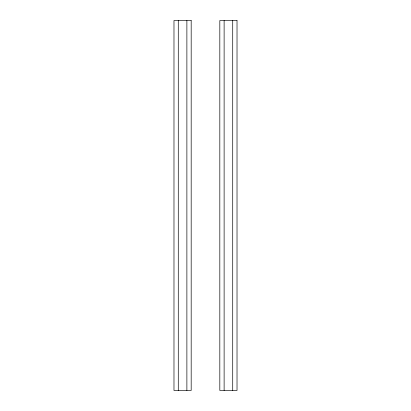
<?xml version="1.0" encoding="UTF-8"?>
<svg xmlns="http://www.w3.org/2000/svg" width="411" height="411" viewBox="0 0 411 411"><rect width="100%" height="100%" fill="white"/><g stroke="black" fill="none" stroke-linecap="round" stroke-linejoin="round"><path stroke-width="0.62" d="M232.718 20.55L232.718 390.45M224.118 20.55L224.118 390.45M186.882 20.55L186.882 390.45M178.282 20.55L178.282 390.45M191.182 20.55L173.981 20.55L173.981 390.45L191.182 390.45L191.182 20.55M237.019 20.55L219.818 20.55L219.818 390.45L237.019 390.45L237.019 20.55"/></g></svg>
